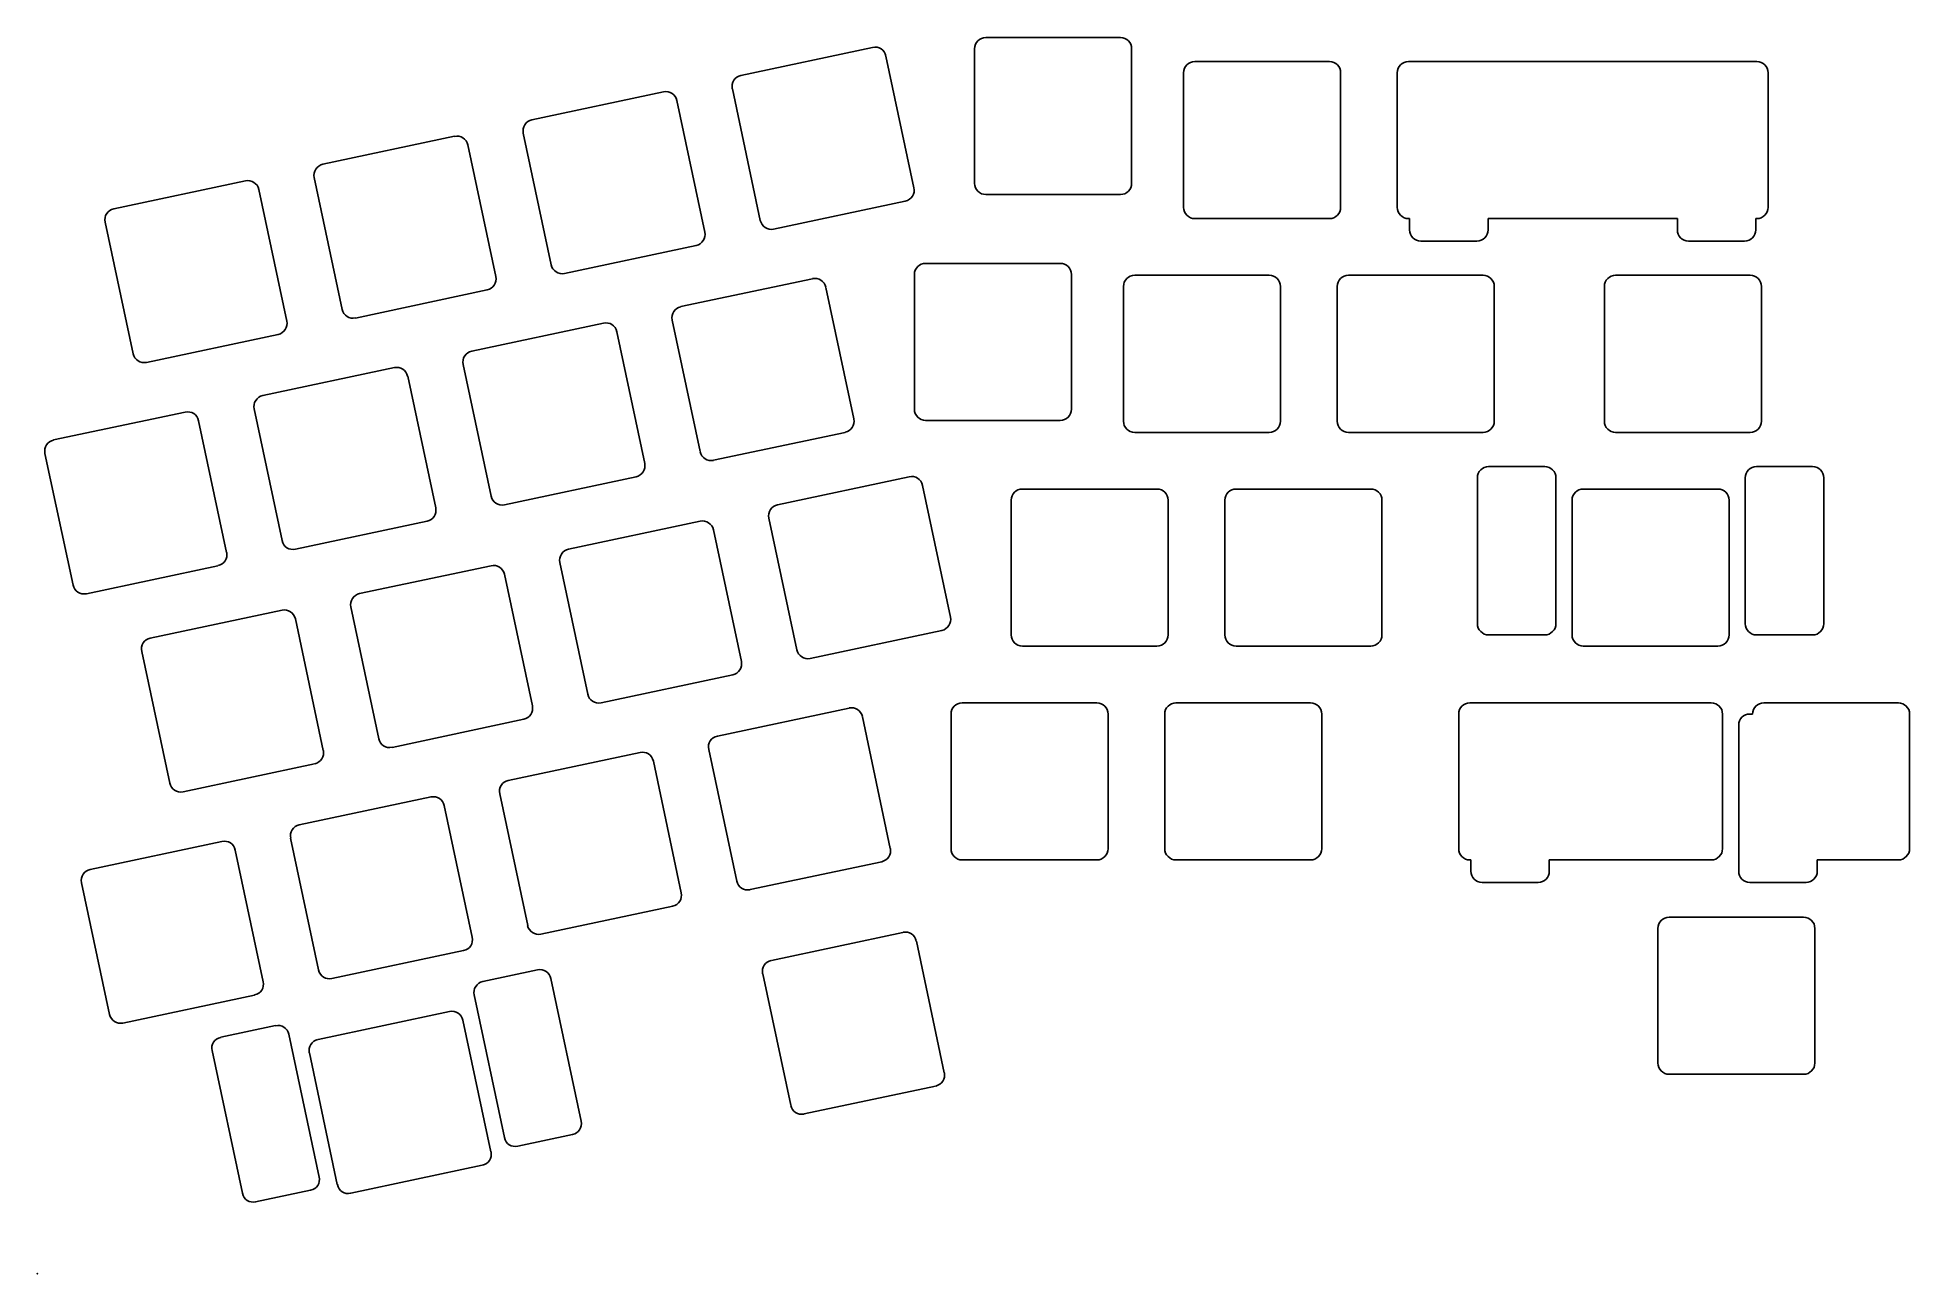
# Model space of a CAD drawing. Header units: millimetres. Extents: x 159 to 326, y -103 to 7.
import ezdxf

# ---------------------------------------------------------------- set-up
doc = ezdxf.new("R2010")
doc.units = ezdxf.units.MM
doc.header["$PDSIZE"] = -1

msp = doc.modelspace()

# ---------------------------------------------------------------- linework, layer by layer
at = {"color": 7, "linetype": 'Continuous'}
for p, q in [((243.9, 7), (255.9, 7)), ((222.08, 3.62), (233.81, 6.11)), ((235, 5.34), (237.49, -6.39)), ((242.9, 6), (242.9, -6)), ((256.9, 6), (256.9, -6)), ((261.53, 3.86), (261.53, -8.14)), ((262.53, 4.86), (274.53, 4.86)), ((275.53, 3.86), (275.53, -8.14)), ((280.58, 3.86), (280.58, -8.14)), ((281.58, 4.86), (312.63, 4.86)), ((313.63, 3.86), (313.63, -8.14)), ((203.44, -0.34), (215.18, 2.15)), ((221.31, 2.43), (223.8, -9.3)), ((216.37, 1.38), (218.86, -10.35)), ((202.67, -1.53), (205.17, -13.26)), ((184.81, -4.3), (196.55, -1.81)), ((197.73, -2.58), (200.23, -14.31)), ((166.17, -8.26), (177.91, -5.77)), ((179.1, -6.54), (181.59, -18.28)), ((184.04, -5.49), (186.53, -17.23)), ((224.99, -10.07), (236.72, -7.58)), ((243.9, -7), (255.9, -7)), ((165.4, -9.45), (167.9, -21.19)), ((262.53, -9.14), (274.53, -9.14)), ((281.58, -9.14), (281.67, -9.14)), ((281.67, -9.14), (281.67, -10.14)), ((288.67, -10.14), (288.67, -9.14)), ((288.67, -9.14), (305.54, -9.14)), ((305.54, -9.14), (305.54, -10.14)), ((312.54, -10.14), (312.54, -9.14)), ((312.54, -9.14), (312.63, -9.14)), ((206.35, -14.04), (218.09, -11.54)), ((282.67, -11.14), (287.67, -11.14)), ((306.54, -11.14), (311.54, -11.14)), ((238.54, -13.13), (250.54, -13.13)), ((216.72, -16.99), (228.45, -14.5)), ((237.54, -14.13), (237.54, -26.13)), ((251.54, -14.13), (251.54, -26.13)), ((257.17, -14.19), (269.17, -14.19)), ((276.22, -14.19), (288.22, -14.19)), ((300.04, -14.19), (312.04, -14.19)), ((187.72, -18), (199.46, -15.5)), ((229.64, -15.27), (232.13, -27)), ((256.17, -15.19), (256.17, -27.19)), ((270.17, -15.19), (270.17, -27.19)), ((275.22, -15.19), (275.22, -27.19)), ((289.22, -15.19), (289.22, -27.19)), ((299.04, -15.19), (299.04, -27.19)), ((313.04, -15.19), (313.04, -27.19)), ((215.95, -18.18), (218.44, -29.91)), ((169.09, -21.96), (180.82, -19.46)), ((198.08, -20.95), (209.82, -18.46)), ((211.01, -19.23), (213.5, -30.96)), ((179.45, -24.91), (191.19, -22.42)), ((192.37, -23.19), (194.87, -34.92)), ((197.31, -22.14), (199.81, -33.87)), ((160.81, -28.87), (172.55, -26.38)), ((178.68, -26.1), (181.17, -37.84)), ((173.74, -27.15), (176.23, -38.89)), ((219.63, -30.68), (231.36, -28.19)), ((238.54, -27.13), (250.54, -27.13)), ((257.17, -28.19), (269.17, -28.19)), ((276.22, -28.19), (288.22, -28.19)), ((300.04, -28.19), (312.04, -28.19)), ((160.04, -30.06), (162.54, -41.8)), ((293.72, -31.24), (288.72, -31.24)), ((317.6, -31.24), (312.6, -31.24)), ((200.99, -34.65), (212.73, -32.15)), ((225.34, -34.64), (237.07, -32.15)), ((238.26, -32.92), (240.75, -44.65)), ((247.16, -33.24), (259.16, -33.24)), ((266.21, -33.24), (278.21, -33.24)), ((287.72, -32.24), (287.72, -45.24)), ((294.72, -45.24), (294.72, -32.24)), ((297.16, -33.24), (309.16, -33.24)), ((311.6, -32.24), (311.6, -45.24)), ((318.6, -45.24), (318.6, -32.24)), ((246.16, -34.24), (246.16, -46.24)), ((260.16, -34.24), (260.16, -46.24)), ((265.21, -34.24), (265.21, -46.24)), ((279.21, -34.24), (279.21, -46.24)), ((296.16, -34.24), (296.16, -46.24)), ((310.16, -34.24), (310.16, -46.24)), ((182.36, -38.61), (194.1, -36.11)), ((206.7, -38.6), (218.44, -36.11)), ((224.57, -35.83), (227.06, -47.56)), ((219.63, -36.88), (222.12, -48.61)), ((205.93, -39.79), (208.43, -51.52)), ((163.73, -42.57), (175.46, -40.07)), ((188.07, -42.56), (199.81, -40.07)), ((200.99, -40.84), (203.49, -52.57)), ((169.43, -46.52), (181.17, -44.03)), ((182.36, -44.8), (184.85, -56.54)), ((187.3, -43.75), (189.79, -55.49)), ((228.25, -48.33), (239.98, -45.84)), ((288.72, -46.24), (293.72, -46.24)), ((312.6, -46.24), (317.6, -46.24)), ((168.66, -47.71), (171.16, -59.45)), ((247.16, -47.24), (259.16, -47.24)), ((266.21, -47.24), (278.21, -47.24)), ((297.16, -47.24), (309.16, -47.24)), ((209.61, -52.3), (221.35, -49.8)), ((219.98, -55.25), (231.71, -52.76)), ((240.8, -53.29), (240.8, -65.29)), ((241.8, -52.29), (253.8, -52.29)), ((254.8, -53.29), (254.8, -65.29)), ((259.85, -53.29), (259.85, -65.29)), ((260.85, -52.29), (272.85, -52.29)), ((273.85, -53.29), (273.85, -65.29)), ((286.05, -53.29), (286.05, -65.29)), ((287.05, -52.29), (308.57, -52.29)), ((309.57, -53.29), (309.57, -65.29)), ((312.24, -53.29), (312.01, -53.29)), ((313.24, -52.29), (325.24, -52.29)), ((326.24, -53.29), (326.24, -65.29)), ((190.98, -56.26), (202.72, -53.76)), ((232.9, -53.53), (235.39, -65.26)), ((311.01, -54.29), (311.01, -67.29)), ((201.34, -59.21), (213.08, -56.72)), ((219.21, -56.44), (221.7, -68.17)), ((172.35, -60.22), (184.08, -57.72)), ((214.27, -57.49), (216.76, -69.22)), ((182.71, -63.17), (194.45, -60.68)), ((195.63, -61.45), (198.13, -73.18)), ((200.57, -60.4), (203.07, -72.13)), ((164.07, -67.13), (175.81, -64.64)), ((181.94, -64.36), (184.43, -76.1)), ((177, -65.41), (179.49, -77.15)), ((222.89, -68.94), (234.62, -66.45)), ((241.8, -66.29), (253.8, -66.29)), ((260.85, -66.29), (272.85, -66.29)), ((287.05, -66.29), (287.13, -66.29)), ((287.13, -66.29), (287.13, -67.29)), ((294.13, -67.29), (294.13, -66.29)), ((294.13, -66.29), (308.57, -66.29)), ((318.01, -67.29), (318.01, -66.29)), ((318.01, -66.29), (325.24, -66.29)), ((163.3, -68.32), (165.8, -80.06)), ((288.13, -68.29), (293.13, -68.29)), ((312.01, -68.29), (317.01, -68.29)), ((204.25, -72.91), (215.99, -70.41)), ((304.8, -71.39), (316.8, -71.39)), ((224.79, -75.24), (236.52, -72.75)), ((303.8, -72.39), (303.8, -84.39)), ((317.8, -72.39), (317.8, -84.39)), ((185.62, -76.87), (197.36, -74.37)), ((237.71, -73.52), (240.2, -85.25)), ((203.95, -76.09), (199.06, -77.13)), ((224.02, -76.43), (226.51, -88.16)), ((166.99, -80.83), (178.72, -78.33)), ((198.29, -78.32), (200.99, -91.04)), ((207.84, -89.58), (205.14, -76.87)), ((184.38, -82.3), (196.11, -79.81)), ((180.6, -81.06), (175.71, -82.1)), ((197.3, -80.58), (199.79, -92.31)), ((174.94, -83.28), (177.64, -96)), ((184.49, -94.55), (181.78, -81.83)), ((183.61, -83.49), (186.1, -95.22)), ((227.7, -88.93), (239.43, -86.44)), ((304.8, -85.39), (316.8, -85.39)), ((202.18, -91.81), (207.07, -90.77)), ((187.29, -95.99), (199.02, -93.5)), ((178.82, -96.77), (183.72, -95.73))]:
    msp.add_line(p, q, dxfattribs=at)
for centre, start, end in [((243.9, 6), 90, 180), ((255.9, 6), 0, 90), ((234.02, 5.14), 12, 102), ((222.28, 2.64), 102, 192), ((262.53, 3.86), 90, 180), ((274.53, 3.86), 360, 90), ((281.58, 3.86), 90, 180), ((312.63, 3.86), 360, 90), ((215.39, 1.18), 12, 102), ((203.65, -1.32), 102, 192), ((196.75, -2.79), 12, 102), ((185.02, -5.28), 102, 192), ((178.12, -6.75), 12, 102), ((236.52, -6.6), 282, 12), ((243.9, -6), 180, 270), ((255.9, -6), 270, 360), ((166.38, -9.24), 102, 192), ((262.53, -8.14), 180, 270), ((274.53, -8.14), 270, 0), ((281.58, -8.14), 180, 270), ((312.63, -8.14), 270, 0), ((224.78, -9.1), 192, 282), ((217.88, -10.56), 282, 12), ((282.67, -10.14), 180, 270), ((287.67, -10.14), 270, 0), ((306.54, -10.14), 180, 270), ((311.54, -10.14), 270, 360), ((206.14, -13.06), 192, 282), ((238.54, -14.13), 90, 180), ((250.54, -14.13), 0, 90), ((199.25, -14.52), 282, 12), ((228.66, -15.47), 12, 102), ((257.17, -15.19), 90, 180), ((269.17, -15.19), 0, 90), ((276.22, -15.19), 90, 180), ((288.22, -15.19), 0, 90), ((300.04, -15.19), 90, 180), ((312.04, -15.19), 360, 90), ((180.62, -18.48), 282, 12), ((187.51, -17.02), 192, 282), ((216.92, -17.97), 102, 192), ((210.03, -19.43), 12, 102), ((168.88, -20.98), 192, 282), ((198.29, -21.93), 102, 192), ((191.39, -23.4), 12, 102), ((179.66, -25.89), 102, 192), ((172.76, -27.36), 12, 102), ((238.54, -26.13), 180, 270), ((250.54, -26.13), 270, 360), ((231.16, -27.21), 282, 12), ((257.17, -27.19), 180, 270), ((269.17, -27.19), 270, 360), ((276.22, -27.19), 180, 270), ((288.22, -27.19), 270, 360), ((300.04, -27.19), 180, 270), ((312.04, -27.19), 270, 0), ((161.02, -29.85), 102, 192), ((219.42, -29.71), 192, 282), ((212.52, -31.17), 282, 12), ((288.72, -32.24), 90, 180), ((293.72, -32.24), 0, 90), ((312.6, -32.24), 90, 180), ((317.6, -32.24), 0, 90), ((237.28, -33.12), 12, 102), ((247.16, -34.24), 90, 180), ((259.16, -34.24), 0, 90), ((266.21, -34.24), 90, 180), ((278.21, -34.24), 0, 90), ((297.16, -34.24), 90, 180), ((309.16, -34.24), 360, 90), ((193.89, -35.13), 282, 12), ((200.78, -33.67), 192, 282), ((225.54, -35.62), 102, 192), ((218.65, -37.08), 12, 102), ((182.15, -37.63), 192, 282), ((175.26, -39.09), 282, 12), ((200.01, -41.05), 12, 102), ((206.91, -39.58), 102, 192), ((163.52, -41.59), 192, 282), ((188.28, -43.54), 102, 192), ((181.38, -45.01), 12, 102), ((239.78, -44.86), 282, 12), ((169.64, -47.5), 102, 192), ((247.16, -46.24), 180, 270), ((259.16, -46.24), 270, 360), ((266.21, -46.24), 180, 270), ((278.21, -46.24), 270, 360), ((288.72, -45.24), 180, 270), ((293.72, -45.24), 270, 0), ((297.16, -46.24), 180, 270), ((309.16, -46.24), 270, 0), ((312.6, -45.24), 180, 270), ((317.6, -45.24), 270, 360), ((228.04, -47.36), 192, 282), ((221.14, -48.82), 282, 12), ((209.4, -51.32), 192, 282), ((202.51, -52.78), 282, 12), ((231.92, -53.73), 12, 102), ((241.8, -53.29), 90, 180), ((253.8, -53.29), 0, 90), ((260.85, -53.29), 90, 180), ((272.85, -53.29), 360, 90), ((287.05, -53.29), 90, 180), ((308.57, -53.29), 360, 90), ((312.01, -54.29), 90, 180), ((313.24, -53.29), 90, 180), ((325.24, -53.29), 0, 90), ((183.88, -56.74), 282, 12), ((190.77, -55.28), 192, 282), ((213.29, -57.69), 12, 102), ((220.18, -56.23), 102, 192), ((172.14, -59.24), 192, 282), ((201.55, -60.19), 102, 192), ((194.65, -61.66), 12, 102), ((182.92, -64.15), 102, 192), ((176.02, -65.62), 12, 102), ((234.42, -65.47), 282, 12), ((241.8, -65.29), 180, 270), ((253.8, -65.29), 270, 360), ((260.85, -65.29), 180, 270), ((272.85, -65.29), 270, 0), ((287.05, -65.29), 180, 270), ((308.57, -65.29), 270, 360), ((325.24, -65.29), 270, 360), ((164.28, -68.11), 102, 192), ((222.68, -67.97), 192, 282), ((288.13, -67.29), 180, 270), ((293.13, -67.29), 270, 0), ((312.01, -67.29), 180, 270), ((317.01, -67.29), 270, 360), ((215.78, -69.43), 282, 12), ((304.8, -72.39), 90, 180), ((316.8, -72.39), 0, 90), ((197.15, -73.39), 282, 12), ((204.04, -71.93), 192, 282), ((236.73, -73.72), 12, 102), ((185.41, -75.89), 192, 282), ((204.16, -77.07), 12, 102), ((224.99, -76.22), 102, 192), ((178.52, -77.35), 282, 12), ((199.27, -78.11), 102, 192), ((166.78, -79.85), 192, 282), ((196.32, -80.78), 12, 102), ((180.8, -82.04), 12, 102), ((175.91, -83.08), 102, 192), ((184.58, -83.28), 102, 192), ((304.8, -84.39), 180, 270), ((316.8, -84.39), 270, 360), ((239.23, -85.46), 282, 12), ((227.49, -87.96), 192, 282), ((206.86, -89.79), 282, 12), ((201.97, -90.83), 192, 282), ((198.82, -92.52), 282, 12), ((183.51, -94.75), 282, 12), ((178.62, -95.79), 192, 282), ((187.08, -95.02), 192, 282)]:
    msp.add_arc(centre, 1, start, end, dxfattribs=at)
msp.add_point((159.37, -103.15), dxfattribs=at)

doc.saveas('drawing.dxf')
